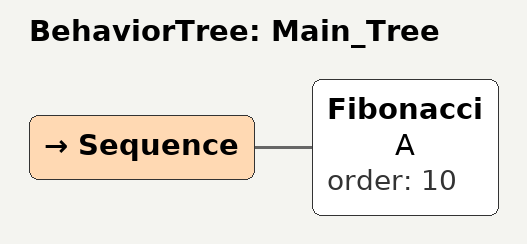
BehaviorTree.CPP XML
<?xml version="1.0"?>
<!-- Load this in groot through the load pallet command!-->
<root BTCPP_format="4">
    <BehaviorTree ID="Main_Tree">
    <Sequence>
      <Fibonacci name="A"  order="10"/>
    </Sequence>
  </BehaviorTree>
</root>
